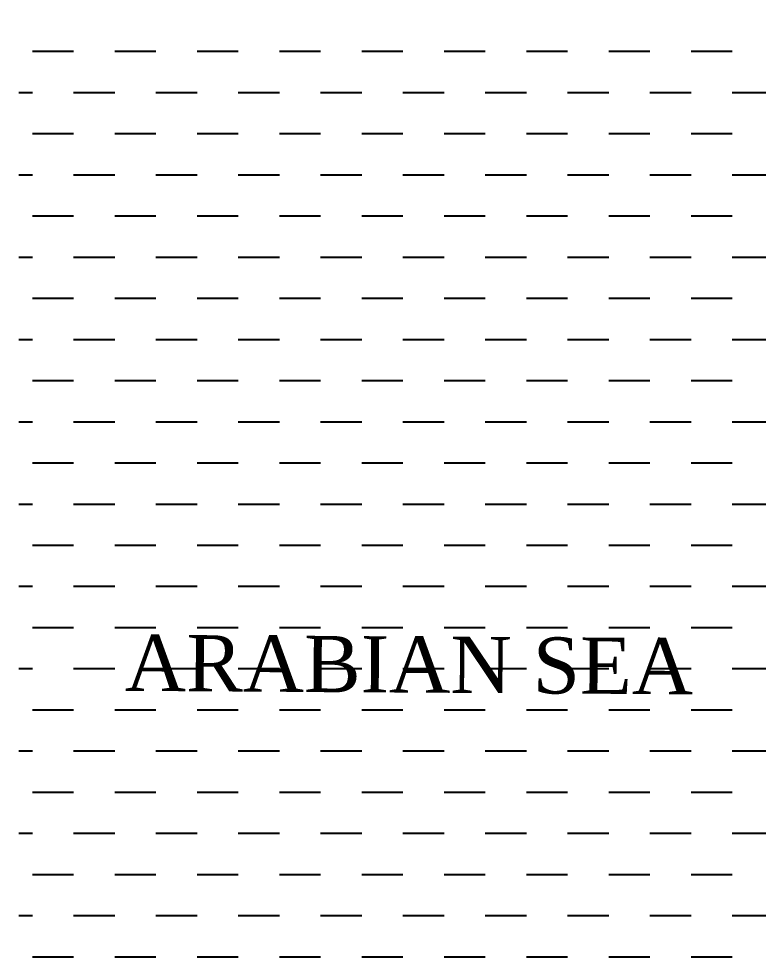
# Model space of a CAD drawing. Header units: metres. Extents: x 334593 to 339527, y 1757017 to 1769538.
# Drawn here: x 336106 to 337816, y 1767354 to 1769534 of the extents above; entities that cross this region are included whole.
import ezdxf

# ---------------------------------------------------------------- set-up
doc = ezdxf.new("R2010")
doc.units = ezdxf.units.M
doc.layers.add('ARABIAN SEA', color=141, linetype='Continuous')
doc.layers.add('ARABIAN SEA TEXT', color=7, linetype='Continuous')
doc.styles.get("Standard").update_dxf_attribs({"font": 'times.ttf'})

msp = doc.modelspace()

# ---------------------------------------------------------------- hatches: boundary and pattern name
at = {"layer": 'ARABIAN SEA'}
h = msp.add_hatch(dxfattribs=at)
h.set_pattern_fill('DASH', color=256, scale=30)
h.paths.add_polyline_path([(338202.8, 1768615.4), (338209.6, 1768714.9), (338209.6, 1768718.9), (338218.2, 1768810.8), (338228.1, 1769114.6), (338237.9, 1769410.4), (338235.1, 1769534.3), (336106.1, 1769534.3), (336106.1, 1766104.6), (339464.6, 1766104.6), (339338.1, 1766329.2), (339207.9, 1766601.9), (339061.5, 1766854.7), (338946.6, 1767019.3), (338855.5, 1767151.8), (338763.9, 1767256.6), (338672.9, 1767360.8), (338605.6, 1767457.2), (338530.3, 1767565.6), (338502.6, 1767609.7), (338467, 1767673.9), (338392, 1767822.3), (338336.8, 1767950.5), (338328.9, 1767970.6), (338254, 1768131), (338238.3, 1768179), (338214.7, 1768251.1), (338199.2, 1768331.2), (338195.6, 1768383.2), (338196.1, 1768475.1), (338200.8, 1768587)])
h.paths.add_polyline_path([(336316.7, 1767906.4), (337666.8, 1767898), (337668.5, 1768175.6), (336318.4, 1768183.9)], flags=24)

# ---------------------------------------------------------------- texts
at = {"layer": 'ARABIAN SEA TEXT', "insert": (336351.2, 1767977.3), "char_height": 130, "width": 1422.629, "attachment_point": 7, "rotation": 359.6464}
msp.add_mtext('ARABIAN SEA ', dxfattribs=at)

doc.saveas('drawing.dxf')
